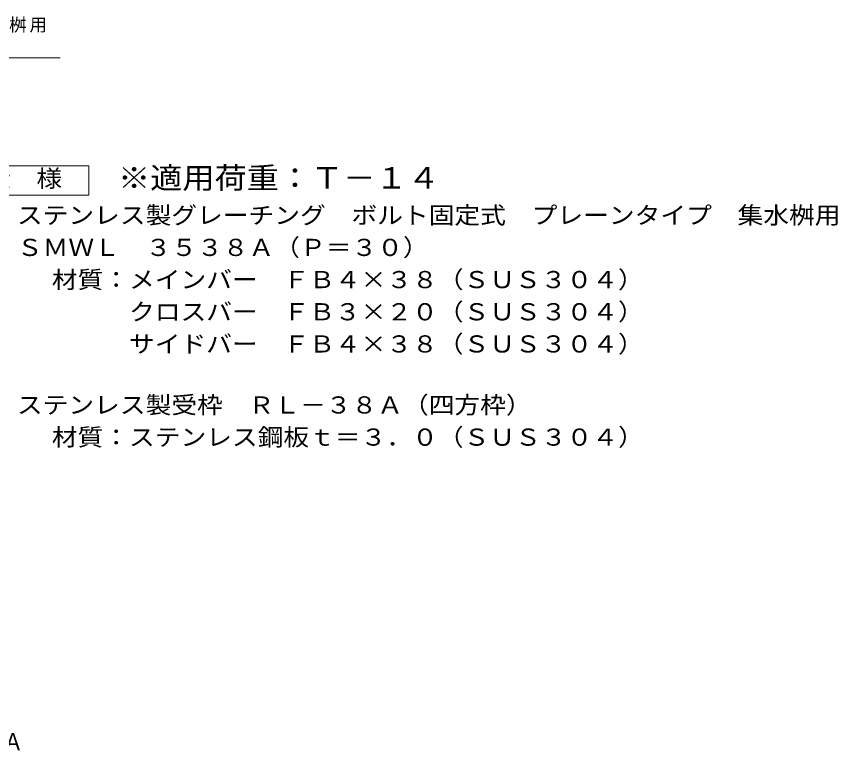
# Model space of a CAD drawing. Units: millimetres on the paper, enlarged 10 times, with parts at other scales. Extents: x -1197 to 1718, y -1380 to 1291.
# Drawn here: x 314 to 1718, y -1380 to -122 of the extents above; entities that cross this region are included whole.
import ezdxf
from ezdxf.enums import TextEntityAlignment as Align

# ---------------------------------------------------------------- set-up
doc = ezdxf.new("R2010")
doc.units = ezdxf.units.MM
doc.header["$LTSCALE"] = 10
doc.layers.add('D-5_仕様文', color=7, linetype='Continuous', lineweight=9)
doc.layers.add('F-5_F-5ﾚｲﾔ', color=2, linetype='Continuous')
doc.styles.add('ＭＳ ゴシック', font='')
doc.styles.get('ＭＳ ゴシック').set_extended_font_data('MS Gothic')

msp = doc.modelspace()

# ---------------------------------------------------------------- linework, layer by layer
at = {"layer": 'D-5_仕様文'}
msp.add_line((-297.43, -192.97), (389.23, -192.97), dxfattribs=at)
msp.add_lwpolyline([(213.01, -427.31), (213.01, -377.31), (438.01, -377.31), (438.01, -427.31)], close=True, dxfattribs=at)

# ---------------------------------------------------------------- texts
at = {"layer": 'D-5_仕様文', "color": 3, "style": 'ＭＳ ゴシック', "width": 1.1}
msp.add_text('※適用荷重：Ｔ－１４', height=36.66, dxfattribs=at).set_placement((488.01, -427.31), align=Align.BOTTOM_LEFT)
at = {"layer": 'D-5_仕様文', "color": 2, "style": 'ＭＳ ゴシック', "width": 1.1}
for s, p in [('仕\u3000様', (260.51, -422.31)), ('ステンレス製グレーチング\u3000ボルト固定式\u3000プレーンタイプ\u3000集水桝用', (315.1, -485.23)), ('ＳＭＷＬ\u3000３５３８Ａ（Ｐ＝３０）', (315.1, -540.23)), ('材質：メインバー\u3000ＦＢ４×３８（ＳＵＳ３０４）', (374.81, -595.23)), ('\u3000\u3000\u3000クロスバー\u3000ＦＢ３×２０（ＳＵＳ３０４）', (374.81, -650.23)), ('\u3000\u3000\u3000サイドバー\u3000ＦＢ４×３８（ＳＵＳ３０４）', (374.81, -705.23)), ('ステンレス製受枠\u3000ＲＬ－３８Ａ（四方枠）', (315.1, -809.51)), ('材質：ステンレス鋼板ｔ＝３．０（ＳＵＳ３０４）', (374.81, -864.51))]:
    msp.add_text(s, height=29.33, dxfattribs=at).set_placement(p, align=Align.BOTTOM_LEFT)
at = {"layer": 'D-5_仕様文', "insert": (-295.02, -149.75), "char_height": 21.99, "attachment_point": 7, "style": 'ＭＳ ゴシック'}
msp.add_mtext('\\T1.17;ボルト固定式\u3000プレーンタイプ\u3000集水桝用', dxfattribs=at)
at = {"layer": 'F-5_F-5ﾚｲﾔ', "style": 'ＭＳ ゴシック', "width": 0.9}
msp.add_text('\u3000ＳＭＷＬ\u3000３５３８Ａ（Ｐ＝３０）＋ＲＬ－３８Ａ', height=29.33, dxfattribs=at).set_placement((-537.71, -1385.19), align=Align.BOTTOM_LEFT)

doc.saveas('drawing.dxf')
